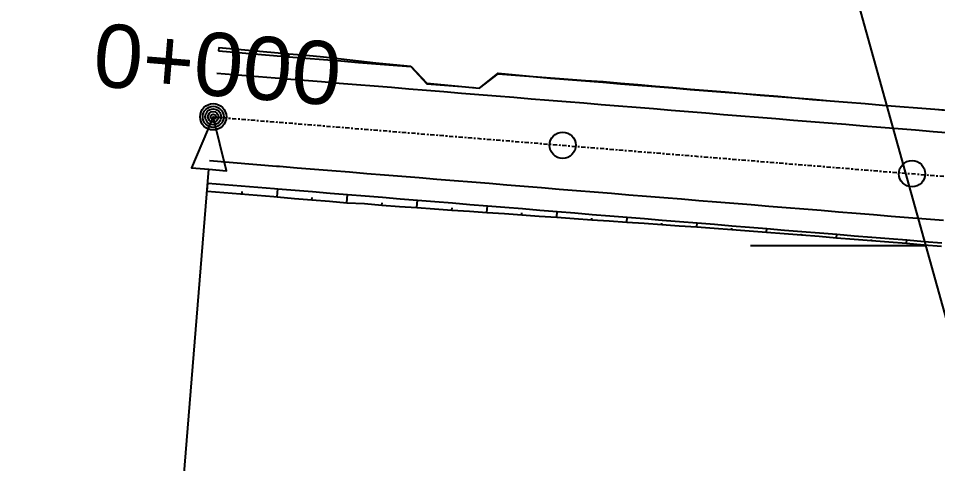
# Model space of a CAD drawing. Header units: metres. Extents: x -4 to 509425, y 7549 to 4732445.
# Drawn here: x 481240.6 to 481293.1, y 4719287.6 to 4719312.9 of the extents above; entities that cross this region are included whole.
import ezdxf
from ezdxf.enums import TextEntityAlignment as Align

# ---------------------------------------------------------------- set-up
doc = ezdxf.new("R2010")
doc.units = ezdxf.units.M
doc.header["$LTSCALE"] = 0.01
doc.header["$MEASUREMENT"] = 0
doc.linetypes.add('322308300149-PRV-PLA-PT-URB-220600-XREF_VIALES_1000$0$ACAD_ISO04W100', pattern=[30, 24, -3, 0, -3])
for name, color, linetype in [('322308300149-PRV-PLA-PT-URB-220600-XREF_VIALES_1000$0$C-G-GRID-IMPAR', 252, 'Continuous'), ('322308300149-PRV-PLA-PT-URB-220600-XREF_VIALES_1000$0$C-ROAD-FRAIM-IMPAR', 6, 'Continuous'), ('322308300149-PRV-PLA-PT-URB-220600-XREF_VIALES_1000$0$C-ROAD-LANE', 4, 'Continuous'), ('322308300149-PRV-PLA-PT-URB-220600-XREF_VIALES_1000$0$C-ROAD-TEXT-INFO-H030 CE-MD-215_0', 3, 'Continuous')]:
    doc.layers.add(name, color=color, linetype=linetype)
doc.layers.add('322308300149-PRV-PLA-PT-URB-220600-XREF_VIALES_1000$0$C-ROAD-CNTR-CAMINOS', color=1, linetype='322308300149-PRV-PLA-PT-URB-220600-XREF_VIALES_1000$0$ACAD_ISO04W100', true_color=0xff0000)
doc.layers.add('322308300149-PRV-PLA-PT-URB-220600-XREF_VIALES_1000$0$C-ROAD-TEXT-CNPK-CAMINOS-ENLACE', color=1, linetype='Continuous', true_color=0xff0000)
doc.layers.add('322308300149-PRV-PLA-PT-URB-220600-XREF_VIALES_1000$0$C-ROAD-SLOP-CUTT-CAMINOS', color=7, linetype='Continuous', lineweight=13, true_color=0xff1f1f)
doc.layers.add('322308300149-PRV-PLA-PT-URB-220600-XREF_VIALES_1000$0$C-ROAD-SLOP-FILL-CAMINOS', color=7, linetype='Continuous', lineweight=13, true_color=0x2eb800)
doc.styles.add('322308300149-PRV-PLA-PT-URB-220600-XREF_VIALES_1000$0$Standard', font='arial.ttf')

msp = doc.modelspace()

# ---------------------------------------------------------------- linework, layer by layer
at = {"layer": '322308300149-PRV-PLA-PT-URB-220600-XREF_VIALES_1000$0$C-G-GRID-IMPAR', "lineweight": -3, "flags": 128}
msp.add_lwpolyline([(481282.387, 4719300), (481292.387, 4719300)], dxfattribs=at)
at = {"layer": '322308300149-PRV-PLA-PT-URB-220600-XREF_VIALES_1000$0$C-ROAD-CNTR-CAMINOS', "lineweight": -3, "flags": 128}
msp.add_lwpolyline([(481251.74, 4719307.331), (481400.254, 4719295.256, 0.107525), (481408.682, 4719296.384)], format="xyb", dxfattribs=at)
at = {"layer": '322308300149-PRV-PLA-PT-URB-220600-XREF_VIALES_1000$0$C-ROAD-FRAIM-IMPAR', "lineweight": -3, "flags": 128}
msp.add_lwpolyline([(480925.439, 4719685.092), (481126.931, 4718962.665), (481367.74, 4719029.829), (481166.248, 4719752.256), (480925.439, 4719685.092)], dxfattribs=at)
at = {"layer": '322308300149-PRV-PLA-PT-URB-220600-XREF_VIALES_1000$0$C-ROAD-LANE', "lineweight": -3, "flags": 128}
for points in [[(481251.942, 4719309.822), (481255.748, 4719309.513), (481255.929, 4719309.498), (481256.926, 4719309.417), (481257.923, 4719309.336), (481258.919, 4719309.255), (481259.916, 4719309.174), (481260.913, 4719309.093), (481261.91, 4719309.012), (481262.906, 4719308.931), (481263.903, 4719308.85), (481264.9, 4719308.769), (481265.896, 4719308.688), (481266.893, 4719308.607), (481267.89, 4719308.526), (481268.887, 4719308.445), (481269.883, 4719308.364), (481270.88, 4719308.283), (481271.877, 4719308.202), (481272.873, 4719308.121), (481273.87, 4719308.04), (481274.867, 4719307.959), (481275.864, 4719307.877), (481276.86, 4719307.796), (481277.857, 4719307.715), (481278.854, 4719307.634), (481279.85, 4719307.553), (481280.847, 4719307.472), (481281.844, 4719307.391), (481282.841, 4719307.31), (481283.837, 4719307.229), (481284.834, 4719307.148), (481285.831, 4719307.067), (481286.827, 4719306.986), (481287.824, 4719306.905), (481288.821, 4719306.824), (481289.818, 4719306.743), (481290.814, 4719306.662), (481291.811, 4719306.581), (481292.808, 4719306.5), (481293.804, 4719306.419)], [(481251.537, 4719304.839), (481255.343, 4719304.529), (481255.524, 4719304.515), (481256.521, 4719304.434), (481257.518, 4719304.353), (481258.514, 4719304.272), (481259.511, 4719304.19), (481260.508, 4719304.109), (481261.504, 4719304.028), (481262.501, 4719303.947), (481263.498, 4719303.866), (481264.495, 4719303.785), (481265.491, 4719303.704), (481266.488, 4719303.623), (481267.485, 4719303.542), (481268.481, 4719303.461), (481269.478, 4719303.38), (481270.475, 4719303.299), (481271.472, 4719303.218), (481272.468, 4719303.137), (481273.465, 4719303.056), (481274.462, 4719302.975), (481275.458, 4719302.894), (481276.455, 4719302.813), (481277.452, 4719302.732), (481278.449, 4719302.651), (481279.445, 4719302.57), (481280.442, 4719302.489), (481281.439, 4719302.408), (481282.435, 4719302.327), (481283.432, 4719302.246), (481284.429, 4719302.165), (481285.425, 4719302.084), (481286.422, 4719302.003), (481287.419, 4719301.921), (481288.416, 4719301.84), (481289.412, 4719301.759), (481290.409, 4719301.678), (481291.406, 4719301.597), (481292.402, 4719301.516), (481293.399, 4719301.435)]]:
    msp.add_lwpolyline(points, dxfattribs=at)
at = {"layer": '322308300149-PRV-PLA-PT-URB-220600-XREF_VIALES_1000$0$C-ROAD-SLOP-CUTT-CAMINOS', "lineweight": -3, "flags": 128}
for points in [[(481252.061, 4719311.286), (481252.045, 4719311.082)], [(481252.061, 4719311.286), (481255.864, 4719310.942), (481256.045, 4719310.927), (481257.042, 4719310.84), (481258.038, 4719310.754), (481259.032, 4719310.641), (481260.026, 4719310.524), (481261.02, 4719310.407), (481263.01, 4719310.209)], [(481252.045, 4719311.082), (481255.851, 4719310.773), (481256.032, 4719310.758), (481257.028, 4719310.677), (481258.025, 4719310.596), (481259.022, 4719310.515), (481260.019, 4719310.434), (481261.015, 4719310.353), (481262.012, 4719310.272), (481263.009, 4719310.191)], [(481254.053, 4719311.106), (481254.049, 4719311.05)], [(481256.045, 4719310.927), (481256.032, 4719310.758)], [(481258.038, 4719310.754), (481258.034, 4719310.707)], [(481260.026, 4719310.524), (481260.019, 4719310.434)], [(481262.014, 4719310.291), (481262.013, 4719310.285)], [(481263.009, 4719310.191), (481263.01, 4719310.209)], [(481263.009, 4719310.191), (481263.933, 4719309.213)], [(481263.01, 4719310.209), (481263.935, 4719309.244)], [(481266.923, 4719308.971), (481267.995, 4719309.819), (481268.991, 4719309.726), (481269.986, 4719309.632)], [(481266.923, 4719308.97), (481267.992, 4719309.786), (481268.989, 4719309.705), (481269.986, 4719309.624)], [(481267.992, 4719309.786), (481268.989, 4719309.705), (481269.986, 4719309.624), (481270.982, 4719309.543), (481271.979, 4719309.462), (481272.976, 4719309.381), (481273.973, 4719309.299), (481274.969, 4719309.218), (481275.966, 4719309.137), (481276.963, 4719309.056), (481277.959, 4719308.975), (481278.956, 4719308.894), (481279.953, 4719308.813), (481280.95, 4719308.732), (481281.946, 4719308.651), (481282.943, 4719308.57), (481283.94, 4719308.489), (481284.936, 4719308.408), (481285.933, 4719308.327), (481286.93, 4719308.246), (481287.927, 4719308.165), (481288.923, 4719308.084), (481289.92, 4719308.003), (481290.917, 4719307.922), (481291.913, 4719307.841), (481292.91, 4719307.76), (481293.907, 4719307.679)], [(481268.301, 4719309.761), (481268.301, 4719309.77)], [(481269.986, 4719309.632), (481271.98, 4719309.477), (481272.978, 4719309.408), (481273.976, 4719309.339), (481274.972, 4719309.258), (481275.968, 4719309.165), (481276.965, 4719309.08), (481277.961, 4719308.997), (481278.958, 4719308.914), (481279.954, 4719308.831), (481280.951, 4719308.747), (481281.947, 4719308.664), (481282.944, 4719308.582), (481283.94, 4719308.499), (481284.937, 4719308.416), (481285.934, 4719308.334), (481286.93, 4719308.251), (481287.927, 4719308.169), (481288.923, 4719308.087), (481289.92, 4719308.004), (481290.917, 4719307.922), (481291.913, 4719307.841), (481292.91, 4719307.764), (481293.907, 4719307.687)], [(481271.98, 4719309.477), (481271.979, 4719309.462)], [(481273.976, 4719309.339), (481273.975, 4719309.327)], [(481275.968, 4719309.165), (481275.966, 4719309.137)], [(481277.961, 4719308.997), (481277.961, 4719308.991)], [(481279.954, 4719308.831), (481279.953, 4719308.813)], [(481281.947, 4719308.664), (481281.947, 4719308.66)], [(481283.94, 4719308.499), (481283.94, 4719308.489)], [(481285.934, 4719308.334), (481285.933, 4719308.332)], [(481287.927, 4719308.169), (481287.927, 4719308.165)], [(481289.92, 4719308.004), (481289.92, 4719308.004)], [(481291.913, 4719307.841), (481291.913, 4719307.841)], [(481251.396, 4719303.097), (481251.433, 4719303.556)], [(481251.433, 4719303.556), (481255.239, 4719303.247), (481255.42, 4719303.232), (481256.417, 4719303.151), (481257.413, 4719303.07), (481258.41, 4719302.989), (481259.407, 4719302.908), (481260.403, 4719302.827), (481261.4, 4719302.746), (481262.397, 4719302.665), (481263.394, 4719302.584), (481264.39, 4719302.503), (481265.387, 4719302.422), (481266.384, 4719302.341), (481267.38, 4719302.26), (481268.377, 4719302.179), (481269.374, 4719302.098), (481270.371, 4719302.017), (481271.367, 4719301.936), (481272.364, 4719301.855), (481273.361, 4719301.774), (481274.357, 4719301.693), (481275.354, 4719301.612), (481276.351, 4719301.531), (481277.348, 4719301.449), (481278.344, 4719301.368), (481279.341, 4719301.287), (481280.338, 4719301.206), (481281.334, 4719301.125), (481282.331, 4719301.044), (481283.328, 4719300.963), (481284.325, 4719300.882), (481285.321, 4719300.801), (481286.318, 4719300.72), (481287.315, 4719300.639), (481288.311, 4719300.558), (481289.308, 4719300.477), (481290.305, 4719300.396), (481291.301, 4719300.315), (481292.298, 4719300.234), (481293.295, 4719300.153)], [(481251.396, 4719303.097), (481255.201, 4719302.782), (481255.382, 4719302.767), (481256.379, 4719302.684), (481257.375, 4719302.601), (481258.372, 4719302.518), (481259.369, 4719302.439), (481260.368, 4719302.386), (481261.363, 4719302.293), (481262.361, 4719302.224), (481263.359, 4719302.156), (481264.357, 4719302.088), (481265.354, 4719302.02), (481266.352, 4719301.952), (481267.35, 4719301.884), (481268.348, 4719301.815), (481269.345, 4719301.747), (481270.343, 4719301.678), (481271.341, 4719301.609), (481272.338, 4719301.54), (481273.336, 4719301.471), (481274.334, 4719301.402), (481275.331, 4719301.333), (481276.329, 4719301.264), (481277.327, 4719301.194), (481278.324, 4719301.125), (481279.322, 4719301.055), (481280.32, 4719300.986), (481281.317, 4719300.916), (481282.314, 4719300.84), (481283.311, 4719300.761), (481284.308, 4719300.682), (481285.305, 4719300.602), (481286.302, 4719300.522), (481287.299, 4719300.443), (481288.295, 4719300.363), (481289.292, 4719300.283), (481290.289, 4719300.203), (481291.286, 4719300.123), (481292.282, 4719300.039), (481293.279, 4719299.954)], [(481253.389, 4719302.932), (481253.4, 4719303.071)], [(481255.382, 4719302.767), (481255.42, 4719303.232)], [(481257.375, 4719302.601), (481257.387, 4719302.742)], [(481259.369, 4719302.439), (481259.407, 4719302.908)], [(481261.363, 4719302.293), (481261.374, 4719302.429)], [(481263.359, 4719302.156), (481263.394, 4719302.584)], [(481267.35, 4719301.884), (481267.38, 4719302.26)], [(481265.354, 4719302.02), (481265.364, 4719302.141)], [(481269.345, 4719301.747), (481269.354, 4719301.852)], [(481271.341, 4719301.609), (481271.367, 4719301.936)], [(481273.336, 4719301.471), (481273.343, 4719301.562)], [(481275.331, 4719301.333), (481275.354, 4719301.612)], [(481277.327, 4719301.194), (481277.333, 4719301.271)], [(481279.322, 4719301.055), (481279.341, 4719301.287)], [(481281.317, 4719300.916), (481281.322, 4719300.979)], [(481283.311, 4719300.761), (481283.328, 4719300.963)], [(481285.305, 4719300.602), (481285.31, 4719300.662)], [(481287.299, 4719300.443), (481287.315, 4719300.639)], [(481289.292, 4719300.283), (481289.297, 4719300.341)], [(481291.286, 4719300.123), (481291.301, 4719300.315)]]:
    msp.add_lwpolyline(points, dxfattribs=at)
at = {"layer": '322308300149-PRV-PLA-PT-URB-220600-XREF_VIALES_1000$0$C-ROAD-SLOP-FILL-CAMINOS', "lineweight": -3, "flags": 128}
for points in [[(481263.933, 4719309.213), (481264.929, 4719309.132), (481265.926, 4719309.051), (481266.923, 4719308.97)], [(481263.935, 4719309.244), (481264.931, 4719309.157), (481265.927, 4719309.064), (481266.923, 4719308.971)], [(481264.585, 4719309.16), (481264.586, 4719309.168)], [(481266.578, 4719308.998), (481266.579, 4719309.003)]]:
    msp.add_lwpolyline(points, dxfattribs=at)
at = {"layer": '322308300149-PRV-PLA-PT-URB-220600-XREF_VIALES_1000$0$C-ROAD-TEXT-CNPK-CAMINOS-ENLACE'}
for centre, radius in [((481251.74, 4719307.331), 0.75), ((481251.74, 4719307.331), 0.6), ((481251.74, 4719307.331), 0.45), ((481251.74, 4719307.331), 0.3), ((481251.74, 4719307.331), 0.15), ((481271.674, 4719305.71), 0.75), ((481291.608, 4719304.089), 0.75)]:
    msp.add_circle(centre, radius, dxfattribs=at)
at = {"layer": '322308300149-PRV-PLA-PT-URB-220600-XREF_VIALES_1000$0$C-ROAD-TEXT-INFO-H030 CE-MD-215_0', "lineweight": -3, "flags": 128}
msp.add_lwpolyline([(481247.688, 4719257.495), (481251.497, 4719304.34), (481252.493, 4719304.259), (481251.74, 4719307.331), (481250.5, 4719304.421), (481251.497, 4719304.34)], dxfattribs=at)

# ---------------------------------------------------------------- texts
at = {"layer": '322308300149-PRV-PLA-PT-URB-220600-XREF_VIALES_1000$0$C-ROAD-TEXT-CNPK-CAMINOS-ENLACE', "style": '322308300149-PRV-PLA-PT-URB-220600-XREF_VIALES_1000$0$Standard'}
msp.add_text('0+000', height=3.6, rotation=355.3519, dxfattribs=at).set_placement((481251.983, 4719310.321), align=Align.MIDDLE_CENTER)

doc.saveas('drawing.dxf')
